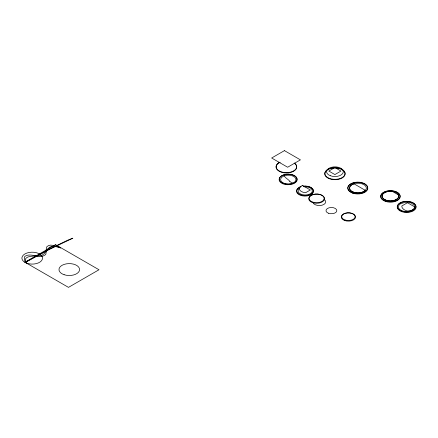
<?xml version="1.0" encoding="UTF-8"?>
<svg xmlns="http://www.w3.org/2000/svg" width="438" height="438" viewBox="0 0 438 438"><rect width="100%" height="100%" fill="white"/><g stroke="black" fill="none" stroke-linecap="round" stroke-linejoin="round"><path stroke-width="0.66" d="M25.294 262.439L48.41 249.89L72.823 238.19L67.72 240.21L50.792 248.368L25.004 262.269C23.893 254.828 34.038 256.515 38.686 255.803C44.375 256.274 45.842 250.328 49.346 247.41A5.574 3.219 0 0 1 53.058 246.348L59.294 247.136L60.745 247.996C56.611 246.906 50.556 242.937 46.839 246.736C45.667 249.156 46.658 251.976 45.722 254.456C40.192 259.712 30.961 252.096 24.818 256.4C23.641 258.694 25.448 261.13 26.477 263.123M292.524 182.87L292.305 182.777A7.774 4.489 0 0 1 289.671 181.272M353.97 183.796L365.221 190.289A8.393 4.845 0 0 1 351.796 191.537A8.393 4.845 0 0 1 353.953 183.785M289.764 181.239C288.105 179.093 285.346 178.233 284.142 175.578M294.648 163.122A10.309 5.951 0 0 1 292.77 171.368A10.309 5.951 0 0 1 278.448 170.481A10.309 5.951 0 0 1 279.641 162.191M294.194 163.128A10.315 5.957 0 0 1 292.962 171.619A10.315 5.957 0 0 1 278.283 170.71A10.315 5.957 0 0 1 280.211 162.257M303.271 186.15A8.256 4.763 0 0 1 313.093 191.817A8.256 4.763 0 0 1 300.079 194.62A8.256 4.763 0 0 1 301.07 186.621M303.211 186.32A8.546 4.933 0 0 1 313.422 192.074A8.546 4.933 0 0 1 300.238 195.228A8.546 4.933 0 0 1 300.408 186.988M304.147 186.791A7.15 4.128 0 0 1 312.305 191.346A7.15 4.128 0 0 1 302.57 194.713A7.15 4.128 0 0 1 299.455 188.411M324.115 199.421A6.411 3.701 0 0 1 322.187 205.159A6.411 3.701 0 0 1 313.033 202.663M400.786 203.648L400.217 204.004A7.785 4.495 0 0 0 398.569 207.88A8.119 4.687 0 0 0 408.254 211.439A8.119 4.687 0 0 0 414.419 205.849A8.202 4.736 0 0 0 413.97 205.033L411.589 203.221A7.616 4.396 0 0 0 404.964 202.422L400.786 203.648M55.522 244.65L25.004 262.269L68.481 287.372L98.999 269.753L55.522 244.65M284.443 150.628L271.659 158.008L287.64 167.234L300.424 159.859L284.443 150.628M302.499 185.444L299.882 186.955A7.15 4.128 0 0 0 305.609 192.715L310.35 189.977L302.499 185.444M334.9 167.551L328.829 171.055L334.9 174.565L340.972 171.055L334.9 167.551M397.49 198.786L395.054 200.193A8.377 4.84 0 0 1 382.221 196.974A8.377 4.84 0 0 1 392.41 191.433L398.629 195.025A8.377 4.84 0 0 1 397.49 198.786M407.471 202.717L401.805 205.986A9.176 5.3 0 0 0 407.28 211.006A8.119 4.687 0 0 0 415.306 207.245L407.471 202.717M352.776 193.191A10.014 5.782 0 0 0 367.8 188.181A10.014 5.782 0 0 0 352.776 183.172A10.014 5.782 0 0 0 352.776 193.191M352.831 192.797A9.904 5.716 0 0 0 367.69 187.842A9.904 5.716 0 0 0 352.831 182.892A9.904 5.716 0 0 0 352.831 192.797M329.239 178.704A10.184 5.88 0 0 0 345.111 174.253A10.184 5.88 0 0 0 330.498 168.548A10.184 5.88 0 0 0 329.239 178.704M329.283 178.332A10.107 5.836 0 0 0 345.035 173.913A10.107 5.836 0 0 0 330.531 168.247A10.107 5.836 0 0 0 329.283 178.332M27.052 263.304A10.309 5.951 0 0 0 42.519 258.152A10.309 5.951 0 0 0 27.052 252.994A10.309 5.951 0 0 0 27.052 263.304M64.129 274.714A10.309 5.951 0 0 0 79.59 269.556A10.309 5.951 0 0 0 64.129 264.404A10.309 5.951 0 0 0 64.129 274.714M345.051 220.018A6.707 3.871 0 0 0 355.108 216.662A6.707 3.871 0 0 0 345.051 213.311A6.707 3.871 0 0 0 345.051 220.018M344.394 220.424A7.161 4.134 0 0 0 355.546 217.297A7.161 4.134 0 0 0 345.275 213.284A7.161 4.134 0 0 0 344.394 220.424M385.67 200.078A8.377 4.84 0 0 0 398.695 196.383A8.377 4.84 0 0 0 386.639 191.718A8.377 4.84 0 0 0 385.67 200.078M353.318 192.085A8.377 4.84 0 0 0 366.343 188.395A8.377 4.84 0 0 0 354.287 183.725A8.377 4.84 0 0 0 353.318 192.085M330.268 175.709A8.377 4.84 0 0 0 343.299 172.014A8.377 4.84 0 0 0 331.243 167.349A8.377 4.84 0 0 0 330.268 175.709M283.079 183.845A9.05 5.223 0 0 0 297.178 179.887A9.05 5.223 0 0 0 284.196 174.817A9.05 5.223 0 0 0 283.079 183.845M283.742 183.582A8.815 5.086 0 0 0 296.964 179.18A8.815 5.086 0 0 0 283.742 174.773A8.815 5.086 0 0 0 283.742 183.582M284.021 183.265A7.67 4.429 0 0 0 295.94 179.881A7.67 4.429 0 0 0 284.908 175.611A7.67 4.429 0 0 0 284.021 183.265M312.847 202.137A7.566 4.369 0 0 0 324.191 198.354A7.566 4.369 0 0 0 312.847 194.571A7.566 4.369 0 0 0 312.847 202.137M312.185 202.482A7.928 4.577 0 0 0 324.536 199.016A7.928 4.577 0 0 0 313.165 194.571A7.928 4.577 0 0 0 312.185 202.482M328.385 213.218A5.42 3.132 0 0 0 336.811 210.826A5.42 3.132 0 0 0 329.009 207.809A5.42 3.132 0 0 0 328.385 213.218M402.013 211.286A9.264 5.349 0 0 0 415.908 206.654A9.264 5.349 0 0 0 402.013 202.017A9.264 5.349 0 0 0 402.013 211.286M401.914 211.718A9.455 5.459 0 0 0 416.1 206.988A9.455 5.459 0 0 0 401.914 202.263A9.455 5.459 0 0 0 401.914 211.718M385.539 201.414A9.773 5.645 0 0 0 400.201 196.525A9.773 5.645 0 0 0 385.539 191.641A9.773 5.645 0 0 0 385.539 201.414M385.029 200.79A9.625 5.557 0 0 0 400.025 196.585A9.625 5.557 0 0 0 386.217 191.192A9.625 5.557 0 0 0 385.029 200.79"/></g></svg>
